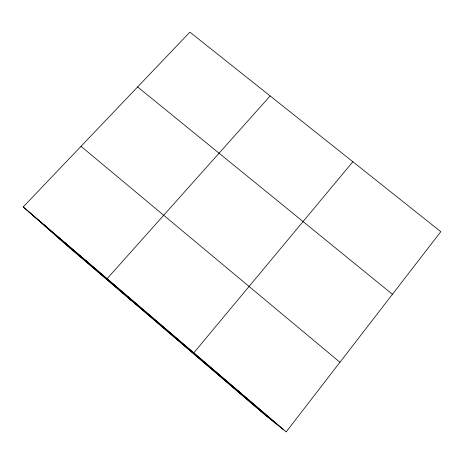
<?xml version="1.0" encoding="UTF-8"?>
<svg xmlns="http://www.w3.org/2000/svg" width="464" height="464" viewBox="0 0 464 464"><rect width="100%" height="100%" fill="white"/><g stroke="black" fill="none" stroke-linecap="round" stroke-linejoin="round"><path stroke-width="0.7" d="M286.189 431.874L440.8 231.675L189.898 32.126L23.2 206.944L68.486 246.802L262.299 412.606L286.189 431.874L23.2 206.944M352.866 161.739L193.795 352.855L194.793 354.856M270.147 95.949L107.103 278.707L130.877 300.179M215.986 371.966L216.595 372.354M238.235 391.001L239.592 392.022M260.675 410.193L262.786 411.858M137.628 86.942L392.44 294.292M81.02 146.311L339.944 362.262M28.6 211.7L283.301 429.548M44.237 225.458L275.013 422.861M57.582 237.208L267.989 417.2M43.923 224.669L48.697 228.891M64.809 242.533L68.956 246.216M85.869 260.548L89.372 263.674M128.511 297.012L130.691 299.013M150.092 315.474L151.595 316.9M171.854 334.086L172.672 334.921"/></g></svg>
